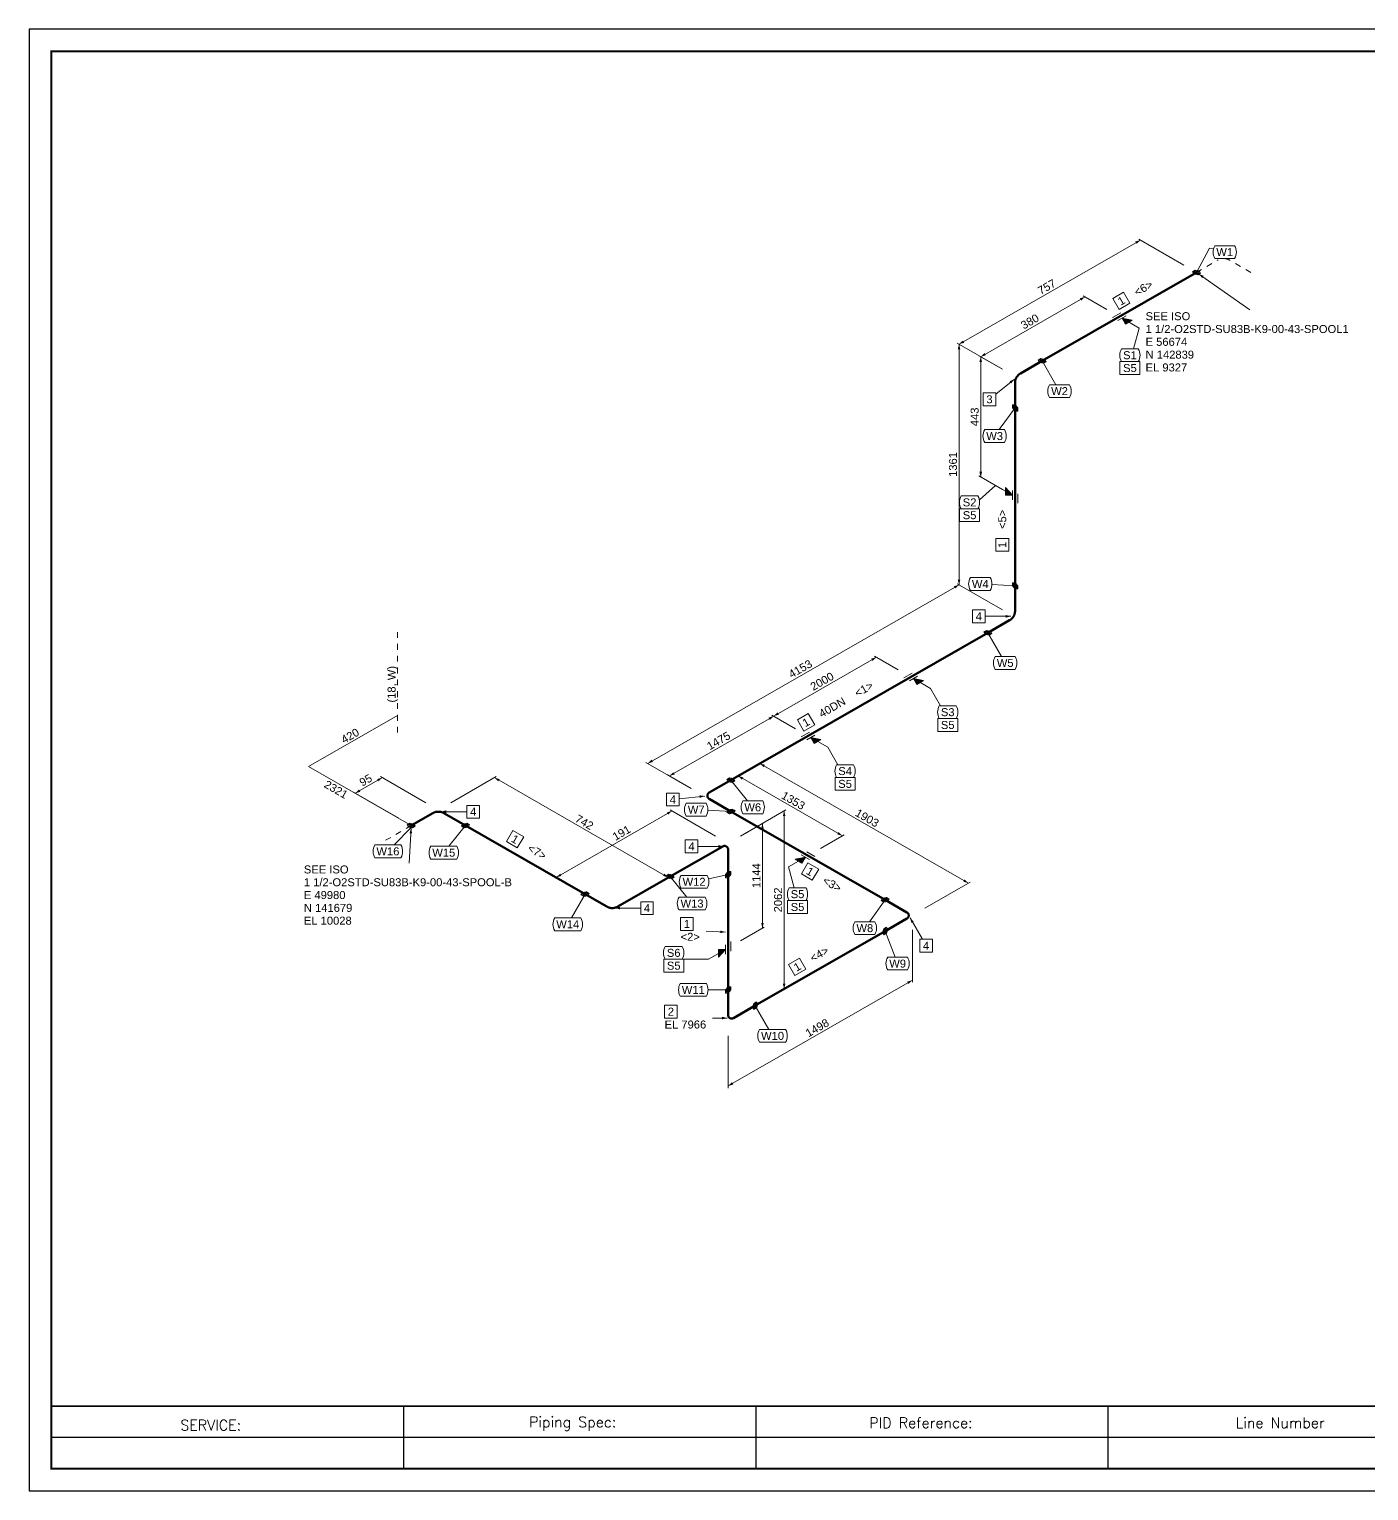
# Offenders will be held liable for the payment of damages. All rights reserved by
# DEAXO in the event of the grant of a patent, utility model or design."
# Model space of a CAD drawing. Header units: metres. Extents: x 6 to 600, y 9 to 429.
# Drawn here: x 6.2 to 391.3, y 9.1 to 429.1 of the extents above; entities that cross this region are included whole.
import ezdxf
from ezdxf.enums import TextEntityAlignment as Align

# ---------------------------------------------------------------- set-up
doc = ezdxf.new("R2010")
doc.units = ezdxf.units.M
doc.header["$MEASUREMENT"] = 0
for name, color, linetype, lineweight in [('CONTINUATION', 7, 'Continuous', 0), ('DIM', 7, 'Continuous', 0), ('JONTNO', 2, 'Continuous', 0), ('LEADLINE', 2, 'Continuous', 0), ('MESSAGE', 2, 'Continuous', 0), ('Pipe', 1, 'Continuous', 50), ('PTNO', 2, 'Continuous', 0), ('SYMBOL', 7, 'Continuous', 0)]:
    doc.layers.add(name, color=color, linetype=linetype, lineweight=lineweight)
doc.styles.add('Arial', font='')
doc.styles.add('RomanS', font='romans.shx')
doc.styles.get('Arial').set_extended_font_data('Arial')

msp = doc.modelspace()

# ---------------------------------------------------------------- linework, layer by layer
at = {"linetype": 'Continuous'}
for p, q in [((113.82, 33.42), (113.82, 15.42)), ((215.07, 33.42), (215.07, 15.42)), ((316.32, 33.42), (316.32, 15.42))]:
    msp.add_line(p, q, dxfattribs=at)
for p, q in [((417.57, 33.42), (317.57, 33.42)), ((417.57, 24.42), (12.57, 24.42))]:
    msp.add_line(p, q)
msp.add_lwpolyline([(6.22, 9.07), (600.22, 9.07), (600.22, 429.07), (6.22, 429.07)], close=True)
msp.add_lwpolyline([(12.57, 15.42, 0.508, 0.508, 0), (593.87, 15.42, 0.508, 0.508, 0), (593.87, 422.72, 0.508, 0.508, 0), (12.57, 422.72, 0.508, 0.508, 0)], format="xyseb", close=True)
at = {"linetype": 'ByBlock', "lineweight": -2}
msp.add_lwpolyline([(417.57, 33.42, 0.5, 0.5, 0), (12.57, 33.42, 0.5, 0.5, 0)], format="xyseb", dxfattribs=at)
at = {"layer": 'CONTINUATION'}
for points in [[(344.75, 360.87), (346.23, 361.72)], [(347.7, 362.57), (348.05, 362.76)], [(351.17, 362.76), (351.12, 362.79), (351.08, 362.82), (351.03, 362.84), (350.98, 362.87), (350.93, 362.89), (350.88, 362.91), (350.83, 362.93), (350.78, 362.96), (350.73, 362.98), (350.68, 362.99), (350.62, 363.01), (350.57, 363.03), (350.52, 363.05), (350.47, 363.06), (350.41, 363.08), (350.36, 363.09), (350.31, 363.1), (350.25, 363.11), (350.2, 363.12), (350.15, 363.13), (350.09, 363.14), (350.04, 363.15), (349.98, 363.16), (349.93, 363.16), (349.87, 363.17), (349.82, 363.17), (349.76, 363.18), (349.71, 363.18), (349.65, 363.18), (349.6, 363.18), (349.55, 363.18)], [(351.52, 362.57), (351.17, 362.76)], [(354.47, 360.87), (352.99, 361.72)], [(341.8, 359.18), (343.28, 360.03)], [(357.42, 359.18), (355.94, 360.03)], [(113.1, 198.54), (111.62, 197.69)], [(116.05, 200.23), (114.57, 199.38)], [(110.15, 196.84), (108.67, 196)]]:
    msp.add_lwpolyline(points, dxfattribs=at)
at = {"layer": 'DIM'}
for p, q in [((273.53, 338.56), (325.7, 368.48)), ((338.2, 361.26), (325.18, 368.78)), ((279.76, 334.96), (309.75, 352.16)), ((316.02, 348.54), (309.23, 352.46)), ((286.03, 331.34), (273.01, 338.86)), ((286.03, 331.34), (273.01, 338.86)), ((273.53, 338.56), (273.53, 269.42)), ((286.03, 331.34), (279.24, 335.26)), ((286.03, 331.34), (279.24, 335.26)), ((279.76, 334.96), (279.76, 300.39)), ((286.03, 296.77), (279.24, 300.69)), ((184.04, 218.09), (273.53, 269.42)), ((286.03, 262.2), (273.01, 269.72)), ((286.03, 262.2), (273.01, 269.72)), ((220.26, 231.69), (249.78, 248.62)), ((256.05, 245), (249.26, 248.92)), ((190.27, 214.49), (220.26, 231.69)), ((226.53, 228.07), (219.74, 231.99)), ((226.53, 228.07), (219.74, 231.99)), ((120.25, 206.78), (107.23, 214.3)), ((127.46, 206.78), (140.48, 214.3)), ((196.55, 210.87), (183.52, 218.39)), ((196.55, 210.87), (189.75, 214.79)), ((203.75, 210.87), (216.77, 218.39)), ((203.75, 210.87), (210.54, 214.79)), ((210.02, 214.49), (240.01, 197.29)), ((216.25, 218.09), (276.23, 183.69)), ((107.75, 214), (99.94, 209.53)), ((139.96, 214), (189.94, 185.34)), ((112.45, 202.31), (99.42, 209.83)), ((191.04, 204.44), (157.73, 185.34)), ((203.54, 197.22), (190.52, 204.74)), ((210.74, 197.22), (223.77, 204.74)), ((223.25, 204.44), (223.25, 153.3)), ((210.74, 197.22), (217.54, 201.14)), ((217.02, 200.84), (217.02, 170.77)), ((233.74, 193.67), (240.53, 197.59)), ((170.23, 178.12), (157.21, 185.64)), ((177.44, 178.12), (190.46, 185.64)), ((263.72, 176.47), (276.75, 183.99)), ((210.74, 167.15), (217.54, 171.07)), ((260.12, 170.23), (260.12, 155.19)), ((207.14, 125.4), (260.12, 155.79)), ((210.74, 146.08), (223.77, 153.6)), ((207.14, 139.84), (207.14, 124.8))]:
    msp.add_line(p, q, dxfattribs=at)
for points in [[(86.53, 217.16), (112.14, 231.84)], [(116.05, 200.23), (86.53, 217.16)]]:
    msp.add_lwpolyline(points, dxfattribs=at)
for points in [[(325.7, 368.48), (324.58, 367.41), (324.21, 368.06)], [(309.75, 352.16), (308.64, 351.09), (308.26, 351.74)], [(273.53, 338.56), (273.9, 337.06), (273.15, 337.06)], [(273.53, 338.56), (274.64, 339.63), (275.02, 338.98)], [(279.76, 334.96), (280.88, 336.03), (281.25, 335.38)], [(279.76, 334.96), (280.14, 333.46), (279.39, 333.46)], [(279.76, 300.39), (279.39, 301.89), (280.14, 301.89)], [(273.53, 269.42), (272.41, 268.35), (272.04, 269)], [(273.53, 269.42), (273.15, 270.92), (273.9, 270.92)], [(249.78, 248.62), (248.66, 247.55), (248.29, 248.2)], [(220.26, 231.69), (219.15, 230.62), (218.77, 231.27)], [(220.26, 231.69), (221.38, 232.76), (221.75, 232.11)], [(184.04, 218.09), (185.15, 219.16), (185.53, 218.51)], [(190.27, 214.49), (191.39, 215.56), (191.76, 214.91)], [(210.02, 214.49), (211.51, 214.07), (211.13, 213.42)], [(216.25, 218.09), (217.74, 217.67), (217.37, 217.02)], [(99.94, 209.53), (101.05, 210.6), (101.43, 209.95)], [(107.75, 214), (106.63, 212.93), (106.26, 213.58)], [(139.96, 214), (141.45, 213.58), (141.08, 212.93)], [(191.04, 204.44), (189.92, 203.37), (189.55, 204.02)], [(223.25, 204.44), (223.63, 202.94), (222.88, 202.94)], [(217.02, 200.84), (217.39, 199.34), (216.64, 199.34)], [(240.01, 197.29), (238.52, 197.71), (238.89, 198.36)], [(157.73, 185.34), (158.84, 186.41), (159.21, 185.76)], [(189.94, 185.34), (188.45, 185.76), (188.83, 186.41)], [(276.23, 183.69), (274.74, 184.11), (275.12, 184.76)], [(217.02, 170.77), (216.64, 172.27), (217.39, 172.27)], [(260.12, 155.79), (259.01, 154.72), (258.63, 155.37)], [(223.25, 153.3), (222.88, 154.8), (223.63, 154.8)], [(207.14, 125.4), (208.26, 126.47), (208.63, 125.82)]]:
    msp.add_solid(points, dxfattribs=at)
at = {"layer": 'JONTNO'}
for p, q in [((347.05, 366.87), (352.77, 366.87)), ((347.05, 363.19), (352.77, 363.19)), ((320.24, 337.23), (325.07, 337.23)), ((320.24, 333.55), (325.07, 333.55)), ((299.56, 326.91), (305.28, 326.91)), ((299.56, 323.23), (305.28, 323.23)), ((280.9, 314), (286.62, 314)), ((280.9, 310.32), (286.62, 310.32)), ((274.14, 294.94), (278.97, 294.94)), ((274.14, 291.26), (278.97, 291.26)), ((276.79, 271.49), (282.5, 271.49)), ((276.79, 267.81), (282.5, 267.81)), ((283.95, 248.8), (289.66, 248.8)), ((283.95, 245.12), (289.66, 245.12)), ((267.86, 234.66), (272.69, 234.66)), ((267.86, 230.98), (272.69, 230.98)), ((238.35, 217.73), (243.18, 217.73)), ((238.35, 214.05), (243.18, 214.05)), ((195.12, 206.65), (200.83, 206.65)), ((211.37, 207.32), (217.08, 207.32)), ((195.12, 202.97), (200.83, 202.97)), ((211.37, 203.64), (217.08, 203.64)), ((105.59, 194.66), (113.08, 194.66)), ((121.65, 194.28), (129.15, 194.28)), ((105.59, 190.98), (113.08, 190.98)), ((121.65, 190.6), (129.15, 190.6)), ((193.61, 185.91), (201.1, 185.91)), ((193.61, 182.23), (201.1, 182.23)), ((224.68, 182.36), (229.51, 182.36)), ((193.04, 179.66), (200.53, 179.66)), ((224.68, 178.68), (229.51, 178.68)), ((157.3, 173.68), (164.79, 173.68)), ((193.04, 175.98), (200.53, 175.98)), ((243.59, 172.6), (249.31, 172.6)), ((157.3, 170), (164.79, 170)), ((243.59, 168.92), (249.31, 168.92)), ((189.08, 165.49), (193.91, 165.49)), ((189.08, 161.81), (193.91, 161.81)), ((253.02, 162.41), (258.74, 162.41)), ((253.02, 158.73), (258.74, 158.73)), ((193.39, 154.85), (200.89, 154.85)), ((193.39, 151.17), (200.89, 151.17)), ((216.17, 141.64), (223.67, 141.64)), ((216.17, 137.96), (223.67, 137.96))]:
    msp.add_line(p, q, dxfattribs=at)
for points in [[(319.78, 329.87), (319.78, 333.55), (325.53, 333.55), (325.53, 329.87)], [(273.68, 287.58), (273.68, 291.26), (279.43, 291.26), (279.43, 287.58)], [(267.4, 227.3), (267.4, 230.98), (273.15, 230.98), (273.15, 227.3)], [(237.89, 210.37), (237.89, 214.05), (243.64, 214.05), (243.64, 210.37)], [(224.22, 175), (224.22, 178.68), (229.97, 178.68), (229.97, 175)], [(188.62, 158.13), (188.62, 161.81), (194.37, 161.81), (194.37, 158.13)]]:
    msp.add_lwpolyline(points, close=True, dxfattribs=at)
for centre, start, end in [((350.24, 365.03), 150, 210), ((349.58, 365.03), 330, 30), ((323.43, 335.39), 150, 210), ((321.89, 335.39), 330, 30), ((302.75, 325.07), 150, 210), ((302.09, 325.07), 330, 30), ((284.09, 312.16), 150, 210), ((283.43, 312.16), 330, 30), ((277.32, 293.1), 150, 210), ((275.78, 293.1), 330, 30), ((279.97, 269.65), 150, 210), ((279.32, 269.65), 330, 30), ((287.13, 246.96), 150, 210), ((286.47, 246.96), 330, 30), ((271.05, 232.82), 150, 210), ((269.5, 232.82), 330, 30), ((241.53, 215.89), 150, 210), ((239.99, 215.89), 330, 30), ((198.3, 204.81), 150, 210), ((197.65, 204.81), 330, 30), ((214.55, 205.48), 150, 210), ((213.9, 205.48), 330, 30), ((108.78, 192.82), 150, 210), ((109.9, 192.82), 330, 30), ((124.84, 192.44), 150, 210), ((125.96, 192.44), 330, 30), ((196.8, 184.07), 150, 210), ((197.92, 184.07), 330, 30), ((227.87, 180.52), 150, 210), ((226.33, 180.52), 330, 30), ((196.22, 177.82), 150, 210), ((197.34, 177.82), 330, 30), ((160.48, 171.84), 150, 210), ((161.6, 171.84), 330, 30), ((246.78, 170.76), 150, 210), ((246.12, 170.76), 330, 30), ((192.26, 163.65), 150, 210), ((190.72, 163.65), 330, 30), ((256.21, 160.57), 150, 210), ((255.55, 160.57), 330, 30), ((196.58, 153.01), 150, 210), ((197.7, 153.01), 330, 30), ((219.36, 139.8), 150, 210), ((220.48, 139.8), 330, 30)]:
    msp.add_arc(centre, 3.68, start, end, dxfattribs=at)
at = {"layer": 'LEADLINE'}
for p, q in [((345.58, 366.19), (341.8, 359.18)), ((346.59, 365.92), (345.58, 366.19)), ((357.15, 348.44), (342.42, 358.75)), ((323.66, 337.23), (325.27, 343.2)), ((301.36, 326.91), (297.44, 333.74)), ((284.09, 324.19), (289.47, 328.55)), ((285.1, 314), (289.64, 320.25)), ((279.43, 293.85), (283.98, 297.95)), ((282.96, 269.48), (289.63, 269.13)), ((281.03, 260.36), (288.47, 260.36)), ((285.75, 248.8), (281.83, 255.64)), ((268.16, 234.66), (265.3, 239.66)), ((238.65, 217.73), (235.79, 222.73)), ((212.74, 207.32), (207.95, 213.27)), ((193.06, 207.91), (200.44, 208.71)), ((132.05, 204.2), (124.6, 204.22)), ((201.29, 204.64), (207.96, 204.31)), ((111.13, 194.66), (115.85, 199.49)), ((115.45, 189.46), (116.01, 199.48)), ((115.85, 199.49), (116.05, 200.23)), ((126.88, 194.28), (131.67, 200.23)), ((198.43, 194.25), (205.87, 194.25)), ((195.29, 179.66), (190.49, 185.6)), ((201.56, 184.96), (207.14, 186.15)), ((226.1, 182.36), (224.48, 188.33)), ((162.1, 173.68), (166.02, 180.52)), ((182.03, 176.52), (174.58, 176.52)), ((247.78, 172.6), (252.31, 178.87)), ((263, 167.56), (259.45, 173.74)), ((200.83, 169.9), (206.39, 169.61)), ((255.18, 162.41), (252.32, 169.92)), ((194.37, 161.81), (201.49, 161.81)), ((201.35, 153.01), (207.14, 153.01)), ((218.87, 141.64), (214.95, 148.47)), ((202.63, 144.9), (206.91, 144.9))]:
    msp.add_line(p, q, dxfattribs=at)
for points in [[(342.42, 358.75), (343.86, 358.2), (343.43, 357.58)], [(289.47, 328.55), (288.54, 327.31), (288.07, 327.89)], [(288.47, 260.36), (286.97, 259.99), (286.97, 260.74)], [(200.44, 208.71), (198.99, 208.18), (198.91, 208.92)], [(124.6, 204.22), (126.11, 204.59), (126.1, 203.84)], [(116.01, 199.48), (116.3, 197.96), (115.55, 198)], [(205.87, 194.25), (204.37, 193.87), (204.37, 194.62)], [(174.58, 176.52), (176.08, 176.89), (176.08, 176.14)], [(259.45, 173.74), (260.52, 172.62), (259.87, 172.25)], [(206.39, 169.61), (204.88, 169.32), (204.92, 170.07)], [(206.91, 144.9), (205.41, 144.53), (205.41, 145.28)]]:
    msp.add_solid(points, dxfattribs=at)
at = {"layer": 'Pipe'}
for points in [[(297.44, 333.74), (341.8, 359.18)], [(297.44, 333.74), (291.2, 330.16)], [(291.2, 330.16), (291.11, 330.1), (291.02, 330.04), (290.93, 329.98), (290.85, 329.92), (290.76, 329.86), (290.68, 329.79), (290.61, 329.72), (290.53, 329.64), (290.46, 329.57), (290.39, 329.49), (290.32, 329.41), (290.26, 329.32), (290.2, 329.24), (290.14, 329.15), (290.08, 329.06), (290.03, 328.97), (289.98, 328.88), (289.93, 328.78), (289.89, 328.69), (289.85, 328.59), (289.81, 328.49), (289.78, 328.39), (289.75, 328.29), (289.72, 328.19), (289.7, 328.09), (289.68, 327.98), (289.66, 327.88), (289.65, 327.77), (289.64, 327.67), (289.64, 327.56), (289.64, 327.46)], [(289.64, 320.26), (289.64, 327.46)], [(289.64, 269.12), (289.64, 320.26)], [(289.64, 269.12), (289.64, 261.92)], [(288.07, 259.22), (288.16, 259.28), (288.25, 259.33), (288.34, 259.39), (288.42, 259.46), (288.51, 259.52), (288.59, 259.59), (288.66, 259.66), (288.74, 259.74), (288.81, 259.81), (288.88, 259.89), (288.95, 259.97), (289.01, 260.05), (289.08, 260.14), (289.13, 260.23), (289.19, 260.32), (289.24, 260.41), (289.29, 260.5), (289.34, 260.59), (289.38, 260.69), (289.42, 260.79), (289.46, 260.89), (289.49, 260.99), (289.52, 261.09), (289.55, 261.19), (289.57, 261.29), (289.59, 261.4), (289.61, 261.5), (289.62, 261.6), (289.63, 261.71), (289.63, 261.81), (289.64, 261.92)], [(281.83, 255.64), (288.07, 259.22)], [(281.83, 255.64), (207.95, 213.27)], [(207.95, 213.27), (201.71, 209.69)], [(201.71, 209.69), (201.65, 209.65), (201.59, 209.61), (201.54, 209.56), (201.49, 209.52), (201.44, 209.46), (201.4, 209.41), (201.36, 209.35), (201.32, 209.29), (201.29, 209.23), (201.26, 209.17), (201.24, 209.1), (201.22, 209.03), (201.2, 208.96), (201.19, 208.89), (201.19, 208.83), (201.19, 208.76), (201.19, 208.69), (201.2, 208.62), (201.22, 208.55), (201.24, 208.48), (201.26, 208.41), (201.29, 208.35), (201.32, 208.29), (201.36, 208.23), (201.4, 208.17), (201.44, 208.12), (201.49, 208.06), (201.54, 208.02), (201.59, 207.97), (201.65, 207.93), (201.71, 207.89)], [(207.95, 204.31), (201.71, 207.89)], [(116.05, 200.23), (122.29, 203.81)], [(125.42, 203.81), (125.32, 203.86), (125.23, 203.91), (125.13, 203.95), (125.04, 203.99), (124.94, 204.03), (124.84, 204.07), (124.74, 204.1), (124.64, 204.13), (124.53, 204.15), (124.43, 204.17), (124.33, 204.19), (124.22, 204.2), (124.12, 204.21), (124.01, 204.22), (123.91, 204.22), (123.8, 204.22), (123.7, 204.22), (123.59, 204.21), (123.49, 204.2), (123.38, 204.19), (123.28, 204.17), (123.17, 204.15), (123.07, 204.13), (122.97, 204.1), (122.87, 204.07), (122.77, 204.03), (122.67, 203.99), (122.57, 203.95), (122.48, 203.91), (122.39, 203.86), (122.29, 203.81)], [(131.66, 200.23), (125.42, 203.81)], [(207.95, 204.31), (252.32, 178.87)], [(131.66, 200.23), (166.03, 180.52)], [(190.49, 185.59), (205.58, 194.25)], [(207.14, 193.34), (207.14, 193.41), (207.13, 193.48), (207.12, 193.55), (207.11, 193.62), (207.09, 193.69), (207.06, 193.75), (207.03, 193.82), (207, 193.88), (206.96, 193.94), (206.92, 193.99), (206.87, 194.05), (206.82, 194.1), (206.77, 194.15), (206.71, 194.19), (206.65, 194.23), (206.59, 194.26), (206.53, 194.29), (206.46, 194.32), (206.4, 194.34), (206.33, 194.36), (206.26, 194.37), (206.19, 194.38), (206.12, 194.39), (206.05, 194.38), (205.98, 194.38), (205.91, 194.37), (205.84, 194.35), (205.77, 194.33), (205.71, 194.31), (205.64, 194.28), (205.58, 194.25)], [(207.14, 186.14), (207.14, 193.34)], [(190.49, 185.59), (175.4, 176.93)], [(207.14, 153), (207.14, 186.14)], [(166.03, 180.52), (172.27, 176.93)], [(172.27, 176.93), (172.37, 176.88), (172.46, 176.83), (172.55, 176.79), (172.65, 176.75), (172.75, 176.71), (172.85, 176.68), (172.95, 176.64), (173.05, 176.62), (173.15, 176.59), (173.26, 176.57), (173.36, 176.55), (173.47, 176.54), (173.57, 176.53), (173.68, 176.52), (173.78, 176.52), (173.89, 176.52), (173.99, 176.52), (174.1, 176.53), (174.2, 176.54), (174.31, 176.55), (174.41, 176.57), (174.51, 176.59), (174.62, 176.62), (174.72, 176.64), (174.82, 176.68), (174.92, 176.71), (175.02, 176.75), (175.11, 176.79), (175.21, 176.83), (175.3, 176.88), (175.4, 176.93)], [(252.32, 178.87), (258.56, 175.29)], [(252.32, 169.91), (258.56, 173.49)], [(258.56, 173.49), (258.62, 173.53), (258.68, 173.57), (258.73, 173.62), (258.78, 173.66), (258.83, 173.72), (258.87, 173.77), (258.91, 173.83), (258.95, 173.89), (258.98, 173.95), (259.01, 174.01), (259.03, 174.08), (259.05, 174.15), (259.06, 174.22), (259.07, 174.28), (259.08, 174.35), (259.08, 174.42), (259.07, 174.49), (259.06, 174.56), (259.05, 174.63), (259.03, 174.7), (259.01, 174.77), (258.98, 174.83), (258.95, 174.89), (258.91, 174.95), (258.87, 175.01), (258.83, 175.06), (258.78, 175.12), (258.73, 175.16), (258.68, 175.21), (258.62, 175.25), (258.56, 175.29)], [(214.95, 148.48), (252.32, 169.91)], [(207.14, 153), (207.14, 145.8)], [(214.95, 148.48), (208.71, 144.9)], [(207.14, 145.8), (207.15, 145.73), (207.15, 145.66), (207.17, 145.59), (207.18, 145.52), (207.2, 145.46), (207.23, 145.39), (207.26, 145.33), (207.29, 145.27), (207.33, 145.21), (207.37, 145.15), (207.42, 145.1), (207.47, 145.05), (207.52, 145), (207.58, 144.96), (207.63, 144.92), (207.69, 144.88), (207.76, 144.85), (207.82, 144.83), (207.89, 144.8), (207.96, 144.79), (208.03, 144.77), (208.1, 144.76), (208.17, 144.76), (208.24, 144.76), (208.31, 144.77), (208.38, 144.78), (208.45, 144.79), (208.51, 144.81), (208.58, 144.84), (208.64, 144.87), (208.71, 144.9)]]:
    msp.add_lwpolyline(points, dxfattribs=at)
at = {"layer": 'PTNO'}
for points in [[(319.54, 348.53), (317.71, 351.72), (320.84, 353.52), (322.67, 350.33)], [(280.47, 320.88), (280.47, 324.56), (284.09, 324.56), (284.09, 320.88)], [(287.8, 279.08), (284.12, 279.08), (284.12, 282.7), (287.8, 282.7)], [(277.41, 258.52), (277.41, 262.2), (281.03, 262.2), (281.03, 258.52)], [(228.89, 227.4), (227.06, 230.59), (230.2, 232.39), (232.03, 229.2)], [(132.05, 202.36), (132.05, 206.04), (135.66, 206.04), (135.66, 202.36)], [(189.44, 205.88), (189.44, 209.56), (193.06, 209.56), (193.06, 205.88)], [(143.41, 195.61), (145.24, 198.8), (148.38, 197), (146.54, 193.81)], [(194.81, 192.41), (194.81, 196.09), (198.43, 196.09), (198.43, 192.41)], [(228.22, 186.33), (230.05, 189.52), (233.19, 187.72), (231.35, 184.53)], [(182.03, 174.68), (182.03, 178.36), (185.64, 178.36), (185.64, 174.68)], [(193.48, 170.1), (193.48, 173.78), (197.1, 173.78), (197.1, 170.1)], [(262.25, 163.88), (262.25, 167.56), (265.86, 167.56), (265.86, 163.88)], [(226.36, 157.15), (224.53, 160.34), (227.67, 162.14), (229.5, 158.95)], [(188.88, 144.9), (188.88, 148.58), (192.5, 148.58), (192.5, 144.9)]]:
    msp.add_lwpolyline(points, close=True, dxfattribs=at)
at = {"layer": 'SYMBOL'}
for points in [[(340.63, 359.4), (341.42, 359.85)], [(340.63, 359.4), (342.57, 359.62)], [(341.4, 358.95), (340.63, 359.4)], [(341.02, 358.73), (340.63, 359.4)], [(341.42, 359.85), (341.02, 358.73)], [(341.02, 358.73), (342.97, 358.96)], [(342.18, 358.5), (341.02, 358.73)], [(342.97, 358.96), (341.4, 358.95)], [(341.42, 359.85), (342.57, 359.62)], [(342.18, 358.5), (341.42, 359.85)], [(342.57, 359.62), (342.18, 358.5)], [(342.97, 358.96), (342.18, 358.5)], [(342.57, 359.62), (342.97, 358.96)], [(320.02, 347.58), (317.67, 346.24)], [(321.57, 346.68), (319.22, 345.34)], [(320.4, 346.01), (323.32, 345.44)], [(321.38, 344.33), (320.4, 346.01)], [(320.4, 346.01), (325.27, 343.2)], [(320.4, 346.01), (323.22, 345.38)], [(320.4, 346.01), (323.12, 345.33)], [(320.4, 346.01), (323.02, 345.27)], [(320.4, 346.01), (322.93, 345.22)], [(320.4, 346.01), (322.83, 345.16)], [(320.4, 346.01), (322.73, 345.1)], [(320.4, 346.01), (322.63, 345.05)], [(320.4, 346.01), (322.54, 344.99)], [(320.4, 346.01), (322.44, 344.94)], [(320.4, 346.01), (322.25, 344.83)], [(320.4, 346.01), (322.16, 344.77)], [(320.4, 346.01), (322.06, 344.72)], [(320.4, 346.01), (321.96, 344.66)], [(320.4, 346.01), (321.86, 344.61)], [(320.4, 346.01), (321.77, 344.55)], [(320.4, 346.01), (321.67, 344.49)], [(320.4, 346.01), (321.57, 344.44)], [(320.4, 346.01), (321.47, 344.38)], [(323.32, 345.44), (321.38, 344.33)], [(296.27, 333.96), (297.06, 334.42)], [(298.22, 334.19), (296.27, 333.96)], [(296.27, 333.96), (297.84, 333.97)], [(296.67, 333.3), (296.27, 333.96)], [(296.67, 333.3), (297.06, 334.42)], [(298.61, 333.52), (296.67, 333.3)], [(297.82, 333.07), (296.67, 333.3)], [(297.06, 334.42), (298.22, 334.19)], [(297.06, 334.42), (297.82, 333.07)], [(297.82, 333.07), (298.22, 334.19)], [(298.61, 333.52), (297.82, 333.07)], [(297.84, 333.97), (298.61, 333.52)], [(298.22, 334.19), (298.61, 333.52)], [(288.87, 320.24), (288.87, 321.15)], [(288.87, 321.15), (289.64, 321.15)], [(288.87, 320.24), (289.64, 321.15)], [(290.41, 319.35), (288.87, 321.15)], [(288.87, 321.15), (289.64, 319.36)], [(289.64, 319.8), (288.87, 320.24)], [(289.64, 319.36), (288.87, 320.24)], [(289.64, 321.15), (290.41, 320.26)], [(289.64, 321.15), (290.41, 319.35)], [(289.64, 319.36), (290.41, 320.26)], [(290.41, 320.26), (289.64, 319.8)], [(290.41, 319.35), (289.64, 319.36)], [(290.41, 320.26), (290.41, 319.35)], [(288.86, 295.14), (283.98, 297.95)], [(286.91, 295.15), (286.91, 297.39)], [(286.91, 297.39), (288.86, 295.14)], [(288.86, 295.14), (286.91, 297.28)], [(288.86, 295.14), (286.91, 297.16)], [(288.86, 295.14), (286.91, 297.05)], [(288.86, 295.14), (286.91, 296.94)], [(288.86, 295.14), (286.91, 296.83)], [(288.86, 295.14), (286.91, 296.71)], [(288.86, 295.14), (286.91, 296.6)], [(288.86, 295.14), (286.91, 296.49)], [(288.86, 295.14), (286.91, 296.38)], [(288.86, 295.14), (286.91, 296.16)], [(288.86, 295.14), (286.91, 296.05)], [(288.86, 295.14), (286.91, 295.94)], [(288.86, 295.14), (286.91, 295.83)], [(288.86, 295.14), (286.91, 295.71)], [(288.86, 295.14), (286.91, 295.6)], [(288.86, 295.14), (286.91, 295.49)], [(288.86, 295.14), (286.91, 295.38)], [(288.86, 295.14), (286.91, 295.26)], [(288.86, 295.14), (286.91, 295.15)], [(288.86, 293.79), (288.87, 296.48)], [(290.41, 292.89), (290.41, 295.59)], [(288.86, 269.12), (288.86, 270.03)], [(288.86, 270.03), (289.64, 270.02)], [(289.64, 268.23), (288.86, 270.03)], [(288.86, 270.03), (290.41, 268.22)], [(289.64, 270.02), (288.86, 269.12)], [(288.86, 269.12), (289.64, 269.58)], [(289.64, 268.23), (288.86, 269.12)], [(289.64, 270.02), (290.41, 269.14)], [(290.41, 268.22), (289.64, 270.02)], [(289.64, 269.58), (290.41, 269.14)], [(290.41, 269.14), (289.64, 268.23)], [(290.41, 269.14), (290.41, 268.22)], [(290.41, 268.22), (289.64, 268.23)], [(280.66, 255.86), (281.45, 256.31)], [(281.45, 256.31), (281.05, 255.19)], [(281.45, 256.31), (282.6, 256.08)], [(282.21, 254.96), (281.45, 256.31)], [(112.14, 255.84), (112.14, 254.14)], [(112.14, 252.44), (112.14, 250.74)], [(280.66, 255.86), (282.6, 256.08)], [(281.43, 255.41), (280.66, 255.86)], [(281.05, 255.19), (280.66, 255.86)], [(281.05, 255.19), (283, 255.41)], [(282.21, 254.96), (281.05, 255.19)], [(283, 255.41), (281.43, 255.41)], [(282.6, 256.08), (282.21, 254.96)], [(283, 255.41), (282.21, 254.96)], [(282.6, 256.08), (283, 255.41)], [(112.14, 249.04), (112.14, 247.34)], [(112.14, 245.64), (112.14, 243.94)], [(260.05, 244.03), (257.7, 242.7)], [(112.14, 242.24), (112.14, 240.54)], [(261.6, 243.14), (259.25, 241.8)], [(260.43, 242.47), (263.34, 241.9)], [(261.4, 240.78), (260.43, 242.47)], [(260.43, 242.47), (265.3, 239.66)], [(260.43, 242.47), (263.24, 241.84)], [(260.43, 242.47), (263.15, 241.79)], [(260.43, 242.47), (263.05, 241.73)], [(260.43, 242.47), (262.95, 241.67)], [(260.43, 242.47), (262.85, 241.62)], [(260.43, 242.47), (262.76, 241.56)], [(260.43, 242.47), (262.66, 241.51)], [(260.43, 242.47), (262.56, 241.45)], [(260.43, 242.47), (262.46, 241.39)], [(260.43, 242.47), (262.28, 241.29)], [(260.43, 242.47), (262.18, 241.23)], [(260.43, 242.47), (262.08, 241.18)], [(260.43, 242.47), (261.99, 241.12)], [(260.43, 242.47), (261.89, 241.06)], [(260.43, 242.47), (261.79, 241.01)], [(260.43, 242.47), (261.69, 240.95)], [(260.43, 242.47), (261.6, 240.9)], [(260.43, 242.47), (261.5, 240.84)], [(263.34, 241.9), (261.4, 240.78)], [(112.14, 238.84), (112.14, 237.14)], [(112.14, 235.44), (112.14, 233.74)], [(112.14, 232.04), (112.14, 230.34)], [(112.14, 228.64), (112.14, 226.94)], [(230.54, 227.11), (228.18, 225.77)], [(232.08, 226.21), (229.73, 224.87)], [(230.91, 225.54), (233.83, 224.97)], [(231.89, 223.86), (230.91, 225.54)], [(230.91, 225.54), (235.79, 222.73)], [(230.91, 225.54), (233.73, 224.91)], [(230.91, 225.54), (233.63, 224.86)], [(230.91, 225.54), (233.54, 224.8)], [(230.91, 225.54), (233.44, 224.75)], [(230.91, 225.54), (233.34, 224.69)], [(230.91, 225.54), (233.24, 224.63)], [(230.91, 225.54), (233.15, 224.58)], [(230.91, 225.54), (233.05, 224.52)], [(230.91, 225.54), (232.95, 224.47)], [(230.91, 225.54), (232.76, 224.36)], [(230.91, 225.54), (232.67, 224.3)], [(230.91, 225.54), (232.57, 224.25)], [(230.91, 225.54), (232.47, 224.19)], [(230.91, 225.54), (232.37, 224.14)], [(230.91, 225.54), (232.28, 224.08)], [(230.91, 225.54), (232.18, 224.02)], [(230.91, 225.54), (232.08, 223.97)], [(230.91, 225.54), (231.98, 223.91)], [(233.83, 224.97), (231.89, 223.86)], [(206.78, 213.49), (207.57, 213.95)], [(208.73, 213.72), (206.78, 213.49)], [(206.78, 213.49), (208.35, 213.5)], [(207.18, 212.83), (206.78, 213.49)], [(207.18, 212.83), (207.57, 213.95)], [(209.12, 213.05), (207.18, 212.83)], [(208.33, 212.6), (207.18, 212.83)], [(207.57, 213.95), (208.73, 213.72)], [(207.57, 213.95), (208.33, 212.6)], [(208.33, 212.6), (208.73, 213.72)], [(209.12, 213.05), (208.33, 212.6)], [(208.35, 213.5), (209.12, 213.05)], [(208.73, 213.72), (209.12, 213.05)], [(206.79, 204.09), (207.18, 204.75)], [(209.13, 204.53), (206.79, 204.09)], [(207.58, 203.64), (206.79, 204.09)], [(206.79, 204.09), (208.73, 203.86)], [(207.18, 204.75), (208.34, 204.99)], [(207.58, 203.64), (207.18, 204.75)], [(207.18, 204.75), (209.13, 204.53)], [(208.35, 204.08), (207.58, 203.64)], [(208.73, 203.86), (207.58, 203.64)], [(208.34, 204.99), (209.13, 204.53)], [(208.73, 203.86), (208.34, 204.99)], [(208.34, 204.99), (208.35, 204.08)], [(209.13, 204.53), (208.73, 203.86)], [(114.88, 200.45), (115.67, 200.91)], [(116.83, 200.67), (114.88, 200.45)], [(114.88, 200.45), (116.45, 200.46)], [(115.28, 199.78), (114.88, 200.45)], [(115.28, 199.78), (115.67, 200.91)], [(117.22, 200.01), (115.28, 199.78)], [(116.43, 199.56), (115.28, 199.78)], [(115.67, 200.91), (116.83, 200.67)], [(115.67, 200.91), (116.43, 199.56)], [(116.43, 199.56), (116.83, 200.67)], [(117.22, 200.01), (116.43, 199.56)], [(116.45, 200.46), (117.22, 200.01)], [(116.83, 200.67), (117.22, 200.01)], [(130.5, 200.01), (130.89, 200.67)], [(132.84, 200.45), (130.5, 200.01)], [(131.29, 199.55), (130.5, 200.01)], [(130.5, 200.01), (132.44, 199.78)], [(130.89, 200.67), (132.05, 200.9)], [(131.29, 199.55), (130.89, 200.67)], [(130.89, 200.67), (132.84, 200.45)], [(132.06, 200), (131.29, 199.55)], [(132.44, 199.78), (131.29, 199.55)], [(132.05, 200.9), (132.84, 200.45)], [(132.44, 199.78), (132.05, 200.9)], [(132.05, 200.9), (132.06, 200)], [(132.84, 200.45), (132.44, 199.78)], [(229.35, 191.14), (224.48, 188.33)], [(226.43, 190.57), (229.35, 191.14)], [(228.37, 189.46), (226.43, 190.57)], [(229.35, 191.14), (226.53, 190.52)], [(229.35, 191.14), (226.63, 190.46)], [(229.35, 191.14), (226.72, 190.41)], [(229.35, 191.14), (226.82, 190.35)], [(229.35, 191.14), (226.92, 190.29)], [(229.35, 191.14), (227.02, 190.24)], [(229.35, 191.14), (227.11, 190.18)], [(229.35, 191.14), (227.21, 190.13)], [(229.35, 191.14), (227.31, 190.07)], [(229.35, 191.14), (227.49, 189.96)], [(229.35, 191.14), (227.59, 189.91)], [(229.35, 191.14), (227.69, 189.85)], [(229.35, 191.14), (227.79, 189.8)], [(229.35, 191.14), (227.88, 189.74)], [(229.35, 191.14), (227.98, 189.68)], [(229.35, 191.14), (228.08, 189.63)], [(229.35, 191.14), (228.18, 189.57)], [(230.53, 190.47), (228.19, 191.82)], [(229.35, 191.14), (228.27, 189.52)], [(229.35, 191.14), (228.37, 189.46)], [(232.08, 191.36), (229.74, 192.71)], [(189.32, 185.82), (190.11, 186.27)], [(191.27, 186.04), (189.32, 185.82)], [(189.72, 185.15), (189.32, 185.82)], [(189.32, 185.82), (190.89, 185.82)], [(189.72, 185.15), (190.11, 186.27)], [(191.66, 185.38), (189.72, 185.15)], [(190.87, 184.92), (189.72, 185.15)], [(190.11, 186.27), (191.27, 186.04)], [(190.11, 186.27), (190.87, 184.92)], [(190.87, 184.92), (191.27, 186.04)], [(191.66, 185.38), (190.87, 184.92)], [(190.89, 185.82), (191.66, 185.38)], [(191.27, 186.04), (191.66, 185.38)], [(206.36, 186.15), (207.14, 187.04)], [(207.14, 187.04), (206.36, 185.24)], [(206.36, 185.24), (207.14, 186.6)], [(206.36, 185.24), (206.36, 186.15)], [(207.14, 185.25), (206.36, 186.15)], [(206.36, 186.15), (207.91, 186.14)], [(207.14, 185.25), (206.36, 185.24)], [(207.14, 186.6), (207.91, 187.05)], [(207.14, 187.04), (207.91, 187.05)], [(207.91, 187.05), (207.14, 185.25)], [(207.91, 186.14), (207.14, 187.04)], [(207.91, 186.14), (207.14, 185.25)], [(207.91, 187.05), (207.91, 186.14)], [(164.85, 180.3), (165.25, 180.96)], [(164.85, 180.3), (167.19, 180.74)], [(165.25, 180.96), (166.4, 181.19)], [(167.19, 180.74), (165.25, 180.96)], [(165.25, 180.96), (165.64, 179.84)], [(165.63, 180.75), (166.4, 181.19)], [(165.64, 179.84), (165.63, 180.75)], [(166.4, 181.19), (167.19, 180.74)], [(166.4, 181.19), (166.8, 180.07)], [(167.19, 180.74), (166.8, 180.07)], [(165.64, 179.84), (164.85, 180.3)], [(166.8, 180.07), (164.85, 180.3)], [(166.8, 180.07), (165.64, 179.84)], [(251.14, 178.65), (251.53, 179.32)], [(251.14, 178.65), (253.48, 179.09)], [(251.93, 178.19), (251.14, 178.65)], [(253.09, 178.43), (251.14, 178.65)], [(251.53, 179.32), (252.68, 179.54)], [(253.48, 179.09), (251.53, 179.32)], [(251.53, 179.32), (251.93, 178.19)], [(251.92, 179.1), (252.68, 179.54)], [(251.93, 178.19), (251.92, 179.1)], [(253.09, 178.43), (251.93, 178.19)], [(252.68, 179.54), (253.48, 179.09)], [(252.68, 179.54), (253.09, 178.43)], [(253.48, 179.09), (253.09, 178.43)], [(251.54, 169.47), (252.72, 171.04)], [(251.54, 169.47), (251.92, 170.59)], [(251.92, 168.8), (251.54, 169.47)], [(252.72, 169.25), (251.54, 169.47)], [(251.92, 170.59), (252.72, 171.04)], [(252.72, 171.04), (251.92, 168.8)], [(253.1, 170.36), (251.92, 170.59)], [(251.92, 170.59), (252.72, 170.14)], [(251.92, 168.8), (253.1, 170.36)], [(252.72, 169.25), (251.92, 168.8)], [(252.72, 171.04), (253.1, 170.36)], [(253.1, 170.36), (252.72, 169.25)], [(252.72, 170.14), (252.72, 169.25)], [(206.36, 164.62), (201.49, 161.81)], [(206.36, 164.62), (204.42, 162.38)], [(204.42, 162.38), (204.42, 164.62)], [(204.42, 164.62), (206.36, 164.62)], [(206.36, 164.62), (204.42, 162.5)], [(206.36, 164.62), (204.42, 162.61)], [(206.36, 164.62), (204.42, 162.72)], [(206.36, 164.62), (204.42, 162.83)], [(206.36, 164.62), (204.42, 162.95)], [(206.36, 164.62), (204.42, 163.06)], [(206.36, 164.62), (204.42, 163.17)], [(206.36, 164.62), (204.42, 163.28)], [(206.36, 164.62), (204.42, 163.4)], [(206.36, 164.62), (204.42, 163.61)], [(206.36, 164.62), (204.42, 163.72)], [(206.36, 164.62), (204.42, 163.84)], [(206.36, 164.62), (204.42, 163.95)], [(206.36, 164.62), (204.42, 164.06)], [(206.36, 164.62), (204.42, 164.17)], [(206.36, 164.62), (204.42, 164.29)], [(206.36, 164.62), (204.42, 164.4)], [(206.36, 164.62), (204.42, 164.51)], [(206.36, 163.27), (206.37, 165.98)], [(207.91, 164.17), (207.92, 166.87)], [(206.36, 153.01), (207.14, 153.9)], [(207.14, 153.9), (206.36, 152.1)], [(206.36, 152.1), (207.14, 153.46)], [(206.36, 152.1), (206.36, 153.01)], [(207.14, 152.11), (206.36, 153.01)], [(206.36, 153.01), (207.91, 153)], [(207.14, 152.11), (206.36, 152.1)], [(207.14, 153.46), (207.91, 153.91)], [(207.14, 153.9), (207.91, 153.91)], [(207.91, 153.91), (207.14, 152.11)], [(207.91, 153), (207.14, 153.9)], [(207.91, 153), (207.14, 152.11)], [(207.91, 153.91), (207.91, 153)], [(215.34, 149.59), (214.17, 148.03)], [(214.17, 148.03), (214.55, 149.14)], [(214.55, 147.35), (214.17, 148.03)], [(214.17, 148.03), (215.34, 147.8)], [(214.55, 149.14), (215.34, 149.59)], [(214.55, 147.35), (215.34, 149.59)], [(214.55, 148.25), (214.55, 149.14)], [(214.55, 149.14), (215.72, 148.92)], [(215.72, 148.92), (214.55, 147.35)], [(215.34, 147.8), (214.55, 148.25)], [(215.34, 147.8), (214.55, 147.35)], [(215.34, 149.59), (215.72, 148.92)], [(215.72, 148.92), (215.34, 147.8)]]:
    msp.add_lwpolyline(points, dxfattribs=at)

# ---------------------------------------------------------------- texts
at = {"color": 7, "linetype": 'ByBlock', "lineweight": -2, "style": 'RomanS'}
for s, p in [('SERVICE:', (49.67, 26.43)), ('Piping Spec:', (149.93, 27.32)), ('PID Reference:', (247.72, 27.09)), ('Line Number', (353.07, 27.09))]:
    msp.add_text(s, height=3, dxfattribs=at).set_placement(p)
at = {"layer": 'DIM', "style": 'Arial'}
for s, rotation, p in [('757', 29.8375, (298.74, 355.04)), ('380', 29.8375, (293.89, 345.08)), ('443', 90, (278.01, 317.67)), ('1361', 90, (271.78, 303.99)), ('(18, W)', 90, (110.39, 240.84)), ('4153', 29.8376, (227.91, 245.27)), ('2000', 29.8376, (234.15, 241.67)), ('420', 29.8376, (98.47, 226.02)), ('1475', 29.8376, (204.4, 224.61)), ('95', 29.8376, (102.97, 213.28)), ('2321', 330.1624, (94.43, 210.61)), ('1353', 330.1624, (225.88, 207.41)), ('742', 330.1624, (165.82, 201.19)), ('1903', 330.1624, (247.11, 202.41)), ('191', 29.8376, (176.5, 198.13)), ('1144', 90, (215.27, 185.81)), ('2062', 90, (221.5, 178.87)), ('1498', 29.8376, (232.76, 142.11))]:
    msp.add_text(s, height=2.3, rotation=rotation, dxfattribs=at).set_placement(p, align=Align.MIDDLE_CENTER)
at = {"layer": 'JONTNO', "style": 'Arial'}
for s, p in [('W1', (349.91, 363.88)), ('W2', (302.42, 323.92)), ('W3', (283.76, 311.01)), ('W4', (279.64, 268.5)), ('W5', (286.8, 245.81)), ('W7', (197.98, 203.66)), ('W6', (214.22, 204.33)), ('W16', (109.34, 191.67)), ('W15', (125.4, 191.29)), ('W12', (197.36, 182.92)), ('W13', (196.78, 176.67)), ('W14', (161.04, 170.69)), ('W8', (246.45, 169.61)), ('W9', (255.88, 159.42)), ('W11', (197.14, 151.86)), ('W10', (219.92, 138.65))]:
    msp.add_text(s, height=2.3, dxfattribs=at).set_placement(p, align=Align.CENTER)
for s, p in [('S1', (320.7, 334.24)), ('S5', (320.7, 330.56)), ('S2', (274.6, 291.95)), ('S5', (274.6, 288.27)), ('S3', (268.32, 231.67)), ('S5', (268.32, 227.99)), ('S4', (238.81, 214.74)), ('S5', (238.81, 211.06)), ('S5', (225.14, 179.37)), ('S5', (225.14, 175.69)), ('S6', (189.54, 162.5)), ('S5', (189.54, 158.82))]:
    msp.add_text(s, height=2.3, dxfattribs=at).set_placement(p)
at = {"layer": 'MESSAGE', "style": 'Arial'}
for s, p in [('SEE ISO', (327.16, 345.45)), ('1 1/2-O2STD-SU83B-K9-00-43-SPOOL1', (327.16, 341.77)), ('E 56674', (327.16, 338.09)), ('N 142839', (327.16, 334.41)), ('EL 9327', (327.16, 330.73)), ('SEE ISO', (85.18, 186.47)), ('1 1/2-O2STD-SU83B-K9-00-43-SPOOL-B', (85.18, 182.79)), ('E 49980', (85.18, 179.11)), ('N 141679', (85.18, 175.43)), ('EL 10028', (85.18, 171.75))]:
    msp.add_text(s, height=2.3, dxfattribs=at).set_placement(p)
at = {"layer": 'PTNO', "style": 'Arial'}
for s, rotation, p in [('<6>', 29.8375, (326.54, 354.67)), ('1', 29.8375, (320.19, 351.03)), ('<5>', 90, (285.96, 288.22)), ('1', 90, (285.96, 280.89)), ('<1>', 29.8376, (246.18, 239.44)), ('40DN', 29.8376, (237.05, 234.2)), ('1', 29.8376, (229.54, 229.89)), ('1', 330.1624, (145.89, 196.31)), ('<7>', 330.1624, (152.24, 192.66)), ('1', 330.1624, (230.7, 187.02)), ('<3>', 330.1624, (237.06, 183.38)), ('<4>', 29.8376, (233.37, 163.29)), ('1', 29.8376, (227.02, 159.64))]:
    msp.add_text(s, height=2.3, rotation=rotation, dxfattribs=at).set_placement(p, align=Align.MIDDLE_CENTER)
for s, p in [('3', (282.28, 321.57)), ('4', (279.22, 259.21)), ('4', (191.25, 206.57)), ('4', (133.85, 203.05)), ('4', (196.62, 193.1)), ('4', (183.83, 175.37)), ('4', (264.05, 164.57))]:
    msp.add_text(s, height=2.3, dxfattribs=at).set_placement(p, align=Align.CENTER)
for s, p in [('1', (194.4, 170.79)), ('<2>', (193.48, 167.11)), ('2', (189.8, 145.59)), ('EL 7966', (188.88, 141.91))]:
    msp.add_text(s, height=2.3, dxfattribs=at).set_placement(p)

doc.saveas('drawing.dxf')
